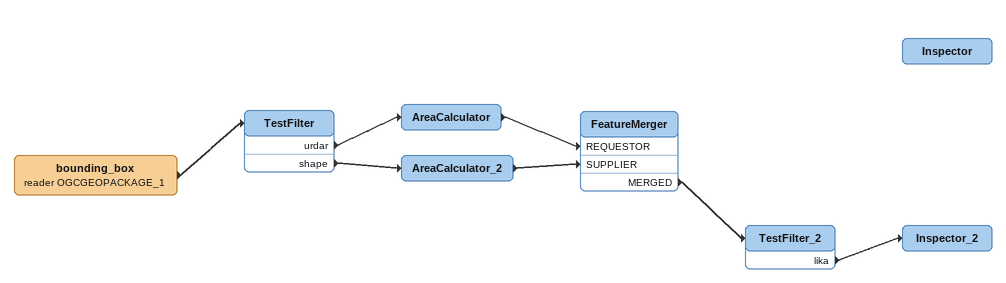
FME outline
bounding_box (reader OGCGEOPACKAGE_1)
    -> TestFilter
TestFilter
    urdar -> AreaCalculator
    shape -> AreaCalculator_2
AreaCalculator
    -> FeatureMerger [REQUESTOR]
AreaCalculator_2
    -> FeatureMerger [SUPPLIER]
FeatureMerger
    MERGED -> TestFilter_2
TestFilter_2
    lika -> Inspector_2
Inspector_2
Inspector
